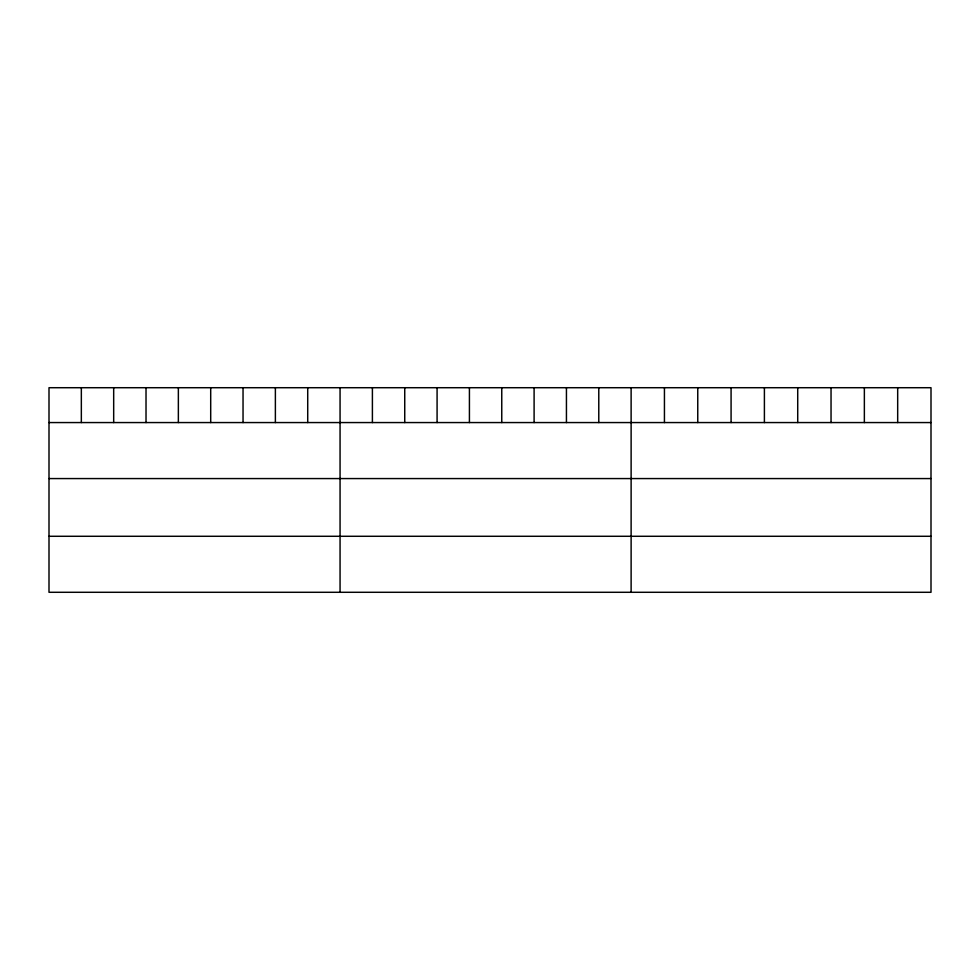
<?xml version="1.0" encoding="UTF-8"?>
<svg xmlns="http://www.w3.org/2000/svg" width="980" height="980" viewBox="0 0 980 980"><rect width="100%" height="100%" fill="white"/><g stroke="black" fill="none" stroke-linecap="round" stroke-linejoin="round"><path stroke-width="1.47" d="M931 478.571L931 387.713L49 387.713L49 592.288L931 592.288L931 478.571L49 478.571M49 422.564L931 422.564M49 536.28L931 536.28M897.68 387.713L897.68 422.564M864.36 387.713L864.36 422.564M831.04 387.713L831.04 422.564M797.72 387.713L797.72 422.564M764.4 387.713L764.4 422.564M731.08 387.713L731.08 422.564M697.76 387.713L697.76 422.564M664.44 387.713L664.44 422.564M631.12 387.713L631.12 592.288M598.78 387.713L598.78 422.564M566.44 387.713L566.44 422.564M534.1 387.713L534.1 422.564M501.76 387.713L501.76 422.564M469.42 387.713L469.42 422.564M437.08 387.713L437.08 422.564M404.74 387.713L404.74 422.564M372.4 387.713L372.4 422.564M340.06 387.713L340.06 592.288M307.72 387.713L307.72 422.564M275.38 387.713L275.38 422.564M243.04 387.713L243.04 422.564M210.7 387.713L210.7 422.564M178.36 387.713L178.36 422.564M146.02 387.713L146.02 422.564M113.68 387.713L113.68 422.564M81.34 387.713L81.34 422.564"/></g></svg>
